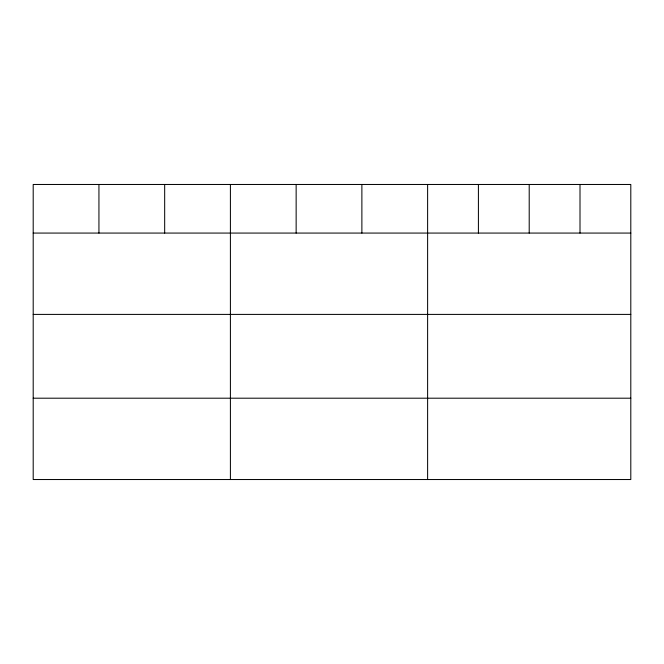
<?xml version="1.0" encoding="UTF-8"?>
<svg xmlns="http://www.w3.org/2000/svg" width="664" height="664" viewBox="0 0 664 664"><rect width="100%" height="100%" fill="white"/><g stroke="black" fill="none" stroke-linecap="round" stroke-linejoin="round"><path stroke-width="1" d="M630.8 233.072L630.8 479.532L33.2 479.532L33.2 184.468L630.8 184.468L630.8 233.072L33.2 233.072M33.2 314.404L630.8 314.404M33.2 398.201L630.8 398.201M580.004 184.468L580.004 233.072M529.208 184.468L529.208 233.072M478.412 184.468L478.412 233.072M427.616 184.468L427.616 479.532M361.88 184.468L361.88 233.072M296.144 184.468L296.144 233.072M230.408 184.468L230.408 479.532M164.672 184.468L164.672 233.072M98.936 184.468L98.936 233.072"/></g></svg>
